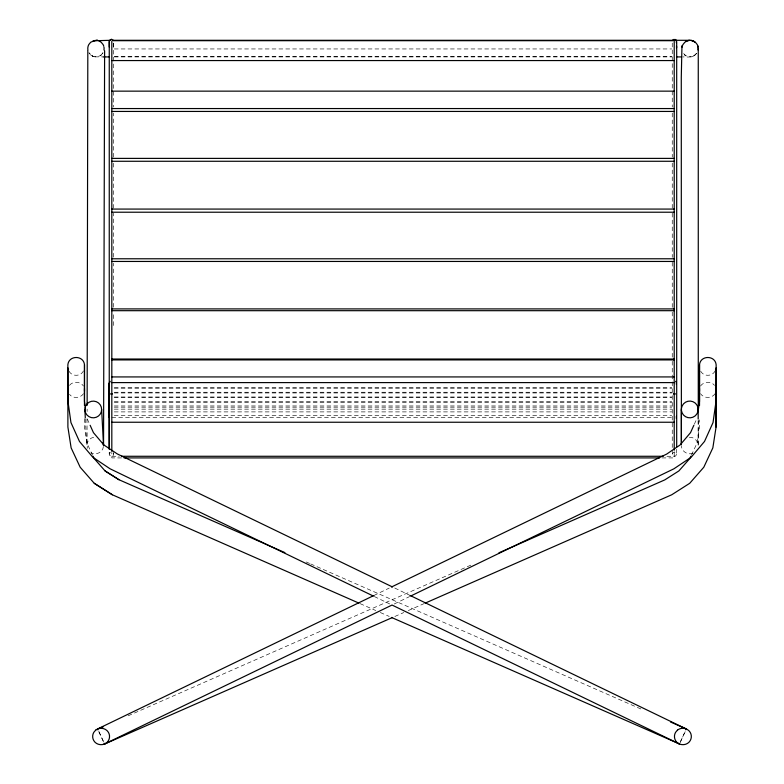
<?xml version="1.0" encoding="UTF-8"?>
<svg xmlns="http://www.w3.org/2000/svg" width="784" height="784" viewBox="0 0 784 784"><rect width="100%" height="100%" fill="white"/><g stroke="black" fill="none" stroke-linecap="round" stroke-linejoin="round"><path stroke-width="0.59" stroke-dasharray="3.92 2.94" d="M87.122 411.512L87.132 409.072M113.69 43.404L113.69 107.016M113.68 325.507L113.68 312.081M113.68 307.201L113.68 263.238M113.68 257.142L113.69 213.189M113.69 208.299L113.69 163.131M113.68 157.133L113.69 113.072M689.293 437.276C693.938 436.766 698.142 440.922 698.172 445.518L698.181 420.263M84.437 418.617L84.427 427.035L86.995 443.274L92.541 455.161M109.231 452.407L109.525 455.298L111.446 456.415L113.366 455.298L113.67 452.407M698.221 420.077L698.172 445.518M86.955 418.852L87.259 448.37M103.38 446.459C103.027 452.26 95.854 455.69 90.954 452.75M672.251 454.181L672.554 453.074L674.475 451.956L676.386 453.074L676.69 454.181L675.583 456.112L673.358 456.112L672.554 455.298L672.251 452.407M679.983 743.105L685.079 731.521M694.33 424.232L696.692 418.979M691.419 455.161L696.966 443.274L699.534 427.035L699.534 419.871M680.541 741.35L685.236 731.648M696.545 53.234C693.879 58.281 687.343 56.811 682.766 56.918M83.486 370.891C80.664 376.761 71.687 376.761 68.865 370.891M715.135 370.891C712.313 376.761 703.336 376.761 700.514 370.891M101.175 54.978L102.998 52.763L100.421 55.84L101.175 54.978C98.637 56.889 94.835 57.555 92.022 55.84L94.766 56.84L103.272 56.918M696.555 53.498L692.889 56.419L694.056 55.899L691.312 56.889L687.313 56.419L684.853 54.978L683.04 52.763L685.657 55.899L684.853 54.978M69.492 385.365C72.892 380.936 80.448 381.416 83.486 386.042M83.486 393.686C80.448 398.301 72.892 398.782 69.492 394.362M700.514 386.042C703.552 381.416 711.108 380.936 714.508 385.365M715.135 393.686C711.872 398.654 703.777 398.654 700.514 393.686M110.338 452.25L109.231 454.181L109.221 450.516M373.85 595.517L389.266 588.069M394.244 603.984L409.65 596.536M128.115 715.812L470.949 565.097M394.813 616.489L403.78 612.539M408.258 610.569L423.958 603.67M93.698 437.266C89.797 438.031 86.838 441.529 86.759 445.508L85.309 417.882M693.056 453.083C687.872 455.68 681.286 451.241 681.384 445.518M114.268 48.951L671.77 48.951M114.268 56.458L671.77 56.458M114.278 56.918L671.761 56.918M114.268 387.521L671.77 387.521M114.268 388.227L671.77 388.227M114.268 392.255L671.77 392.255M114.268 392.96L671.77 392.96M114.268 396.988L671.77 396.988M114.268 397.694L671.77 397.694M114.268 401.722L671.77 401.722M114.268 402.427L671.77 402.427M114.268 405.965L671.77 405.965M114.268 407.161L671.77 407.161M114.268 409.15L671.77 409.15M114.268 411.894L671.77 411.894M114.268 415.618L671.77 415.618M111.818 417.304L671.77 417.304M111.818 456.278L119.158 456.278M666.88 456.278L674.211 456.278M121.598 457.915L111.818 457.915L111.818 452.486M661.99 457.915L674.211 457.915L674.211 451.398M306.201 561.971L309.562 563.451M310.68 563.941L641.39 709.197M360.111 603.641L375.801 610.54M380.289 612.51L389.256 616.449M394.724 588.029L410.14 595.477M374.321 596.516L389.736 603.964M90.699 54.978L93.149 56.419L88.876 52.763L90.699 54.978L89.788 53.969M98.735 731.59L103.449 741.341M87.289 418.979L89.66 424.232M99.009 731.717L103.312 741.497M113.366 453.074L113.66 454.181M113.7 43.061L113.7 47.05M676.69 449.291L676.69 454.181M672.251 43.061L672.251 107.016M672.251 113.072L672.251 157.133M672.251 163.131L672.251 208.299M672.251 213.189L672.251 257.377M672.251 262.268L672.251 307.495M672.251 312.081L672.251 360.062M672.251 361.287L672.251 451.741"/><path stroke-width="1.18" d="M67.865 391.187L67.865 364.727C68.786 355.093 83.565 355.093 84.486 364.727L84.476 401.359L85.476 408.454M87.132 405.397L87.818 50.744M113.396 40.356L111.475 39.2L109.564 40.356L109.26 41.503L109.241 447.978M698.181 419.068L698.181 409.444A8.408 8.379 0 0 0 685.569 402.192A8.408 8.379 0 0 0 685.569 416.706A8.408 8.379 0 0 0 698.181 409.444M716.135 391.187L716.135 364.727C715.214 355.093 700.435 355.093 699.514 364.727L699.514 401.359L698.172 410.826M84.466 405.524L84.486 388.531M715.949 427.123L716.135 388.531L716.066 427.084L712.842 447.88L703.797 467.235L689.714 483.297L671.712 494.782L425.075 603.18M698.132 50.049L697.75 45.756M681.962 45.756L681.276 77.557L681.384 443.675M676.386 42.659L676.386 40.356L675.583 39.514L673.358 39.514L672.554 40.356M676.386 384.395L676.386 382.131L675.583 381.308M676.386 418.499L676.386 416.284M715.469 369.891L716.135 367.902L715.978 401.682L713.038 422.537L704.522 441.441L691.135 457.268L673.868 468.822L410.757 595.997M685.833 729.806L686.235 728.895L670.536 722.005M693.85 425.281L690.537 432.641L680.12 444.949L666.733 454.054L391.471 587M690.92 456.239L689.91 458.405L678.875 470.939L664.773 479.896L498.957 552.789M110.24 381.308L109.133 383.258L109.221 449.291M687.313 40.797L684.853 42.238L683.04 44.453A6.311 4.39 -90 0 0 682.07 47.167M373.85 595.517L97.49 728.993L97.922 729.894M104.703 743.938L392.039 605.042L679.297 743.928M98.98 728.62L103.468 726.65M392.568 617.469L104.448 744.104L104.056 743.203M685.657 41.366L688.989 40.562M95.011 40.464L90.699 42.238L88.876 44.453A6.311 4.39 -90 0 0 87.906 50.049M110.23 393.931L112.445 393.931M673.358 393.931L675.583 393.931M688.401 40.366C691.841 39.798 695.359 41.474 697.162 44.453A6.311 4.39 -90 0 1 698.132 47.167M110.613 40.298L93.149 40.797L97.677 40.307L95.942 40.298M113.053 40.298L690.096 40.298M113.043 40.69L672.995 40.69M103.272 56.918L109.388 56.918M676.651 56.918L681.541 56.918M111.818 60.564L674.211 60.564M111.818 91.15L674.211 91.15M111.818 108.555L674.211 108.555M111.818 111.436L674.211 111.436M111.818 158.388L674.211 158.388M111.818 161.269L674.211 161.269M111.818 209.073L674.211 209.073M111.818 212.219L674.211 212.219M111.818 258.779L674.211 258.779M111.818 261.454L674.211 261.454M111.818 308.906L674.211 308.906M111.818 310.689L674.211 310.689M111.818 359.033L674.211 359.033M111.818 359.915L674.211 359.915M111.818 376.928L674.211 376.928M111.818 382.602L674.211 382.602M111.818 422.243L674.211 422.243M121.598 456.278L663.215 456.278M124.048 457.915L659.54 457.915M694.056 41.366L691.312 40.366L695.339 42.238M93.051 456.239L94.06 458.405L105.085 470.939L118.992 479.739L284.896 552.612M67.865 388.531L67.894 427.084L71.128 447.88L80.174 467.235L94.247 483.297L112.377 494.792L358.984 603.151M391.49 617.429L679.581 744.016M392.519 586.971L117.277 453.916L103.86 444.949L93.443 432.641L90.131 425.281M410.14 595.477L686.48 729.071M373.223 595.987L110.083 468.793L92.845 457.268L79.458 441.441L70.942 422.537L68.002 401.682L67.865 367.902L68.531 369.891M98.725 40.797L101.175 42.238L102.998 44.453A6.311 4.39 -90 0 1 103.753 46.197M105.085 470.939L118.992 479.739M94.266 483.297L112.377 494.792M109.427 384.395L109.133 383.258L109.231 417.392M103.047 442.646L103.547 445.508L104.615 50.744M101.636 409.473A8.379 8.35 -3.1 0 1 89.062 416.706A8.379 8.35 -3.1 0 1 89.062 402.241A8.379 8.35 -3.1 0 1 101.636 409.473L103.547 445.508M84.868 409.473L85.309 417.882M699.514 388.531L699.524 405.524M698.279 409.062L698.26 48.628M681.365 409.444L681.384 444.312M109.26 41.503L109.26 47.05M699.514 364.727L699.514 391.187M676.69 41.503L676.69 446.851M674.211 41.033L674.211 450.202M111.818 41.033L111.818 451.417M84.486 364.727L84.486 391.187M103.968 47.167A6.311 4.39 -90 0 1 103.968 50.049M676.386 46.178A2.215 1.744 0 0 1 676.386 47.922M95.687 730.12L93.796 732.334A8.203 8.203 0 0 0 93.796 740.645C96.863 746.025 105.35 746.025 108.417 740.645A8.203 8.203 0 0 0 108.417 732.334C105.84 727.993 99.578 726.925 95.687 730.12M677.464 730.12L675.583 732.334A8.203 8.203 0 0 0 675.583 740.645C678.65 746.025 687.137 746.025 690.204 740.645A8.203 8.203 0 0 0 690.204 732.334C687.627 727.993 681.355 726.925 677.464 730.12"/></g></svg>
